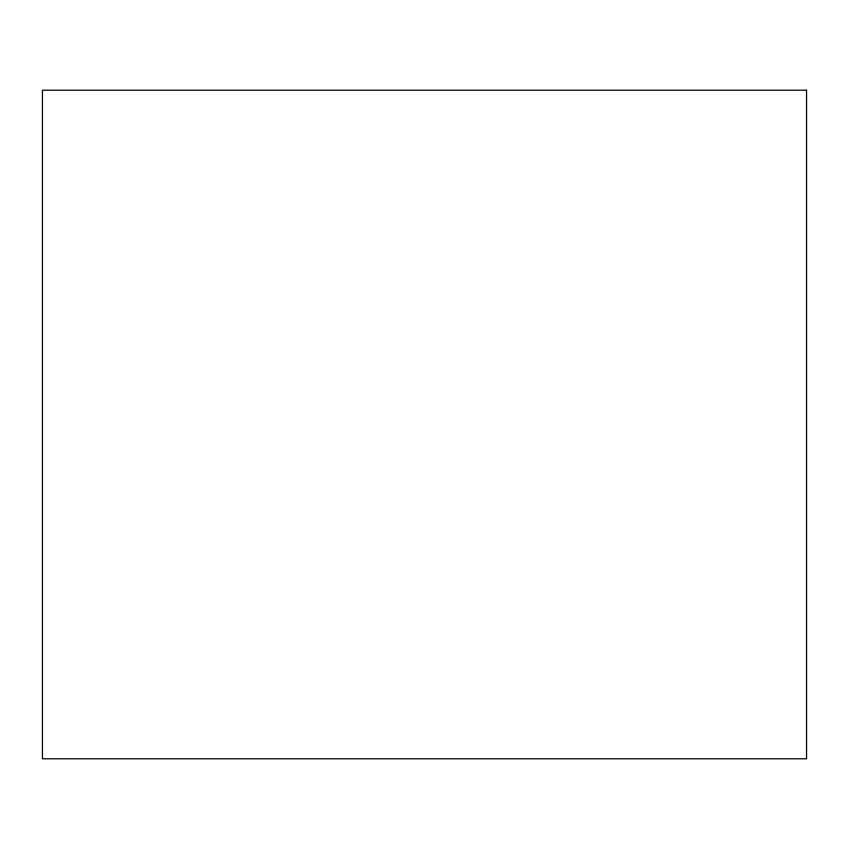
<?xml version="1.0" encoding="UTF-8"?>
<svg xmlns="http://www.w3.org/2000/svg" width="849" height="849" viewBox="0 0 849 849"><rect width="100%" height="100%" fill="white"/><g stroke="black" fill="none" stroke-linecap="round" stroke-linejoin="round"><path stroke-width="1.27" d="M806.55 90.206L42.45 90.206L42.45 758.794L806.55 758.794L806.55 90.206"/></g></svg>
